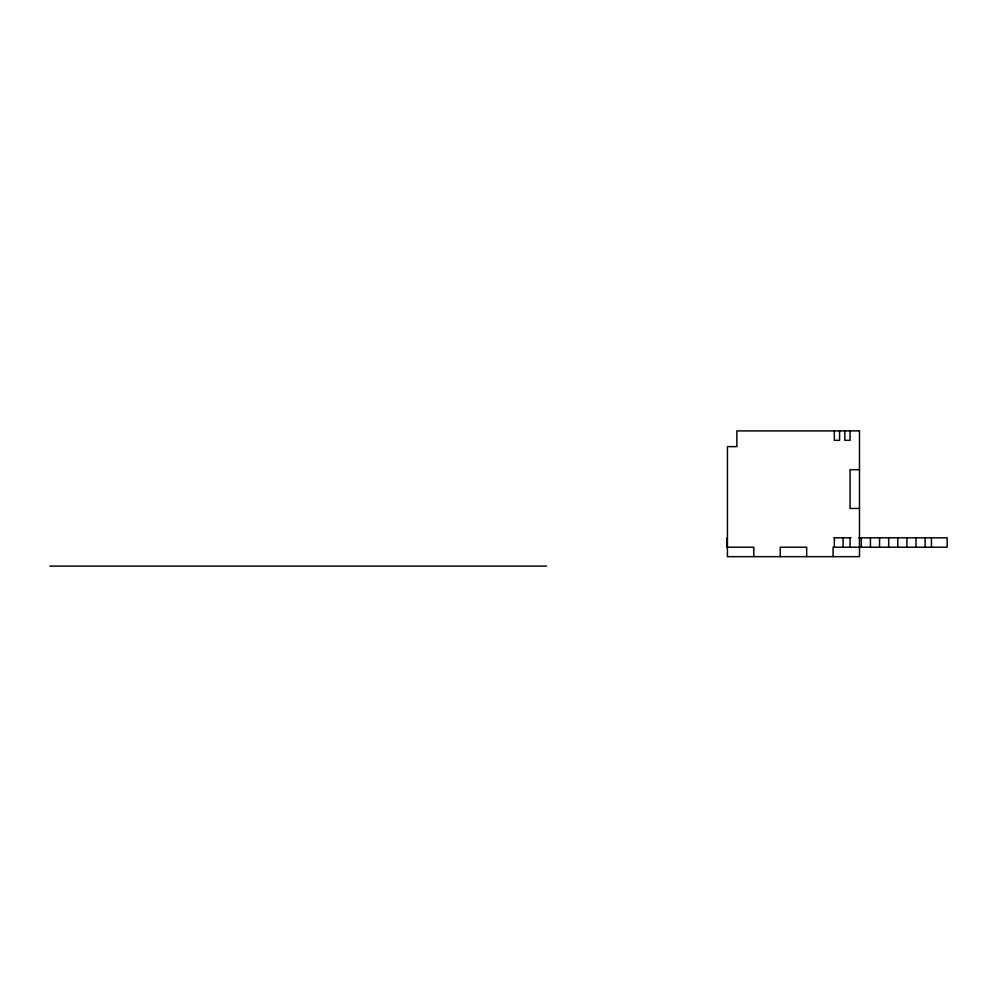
<?xml version="1.0" encoding="UTF-8"?>
<svg xmlns="http://www.w3.org/2000/svg" width="997" height="997" viewBox="0 0 997 997"><rect width="100%" height="100%" fill="white"/><g stroke="black" fill="none" stroke-linecap="round" stroke-linejoin="round"><path stroke-width="1.5" d="M859.489 469.674L850.055 469.674L850.055 508.458L859.489 508.458M834.015 537.807L851.027 537.807M858.753 537.807L947.15 537.807L947.15 547.228L833.081 547.228L833.081 556.662M727.436 547.228L753.844 547.228L753.844 556.662M49.85 566.097L546.618 566.097M931.435 537.807L931.435 547.228M925.141 537.807L925.141 547.228M916.019 537.807L916.019 547.228M906.909 537.807L906.909 547.228M897.786 537.807L897.786 547.228M888.676 537.807L888.676 547.228M879.553 537.807L879.553 547.228M870.431 537.807L870.431 547.228M861.321 537.807L861.321 547.228M850.055 430.903L850.055 440.338L844.82 440.338L844.82 430.903M850.055 537.807L850.055 547.228M843.076 537.807L843.076 547.228M839.574 430.903L839.574 440.338L834.339 440.338L834.339 430.903M834.339 537.807L834.339 547.228M806.673 556.662L806.673 547.228L780.252 547.228L780.252 556.662M727.062 537.807L727.062 547.228M859.489 430.903L736.87 430.903L736.87 446.619L727.436 446.619L727.436 556.662L859.489 556.662L859.489 430.903"/></g></svg>
